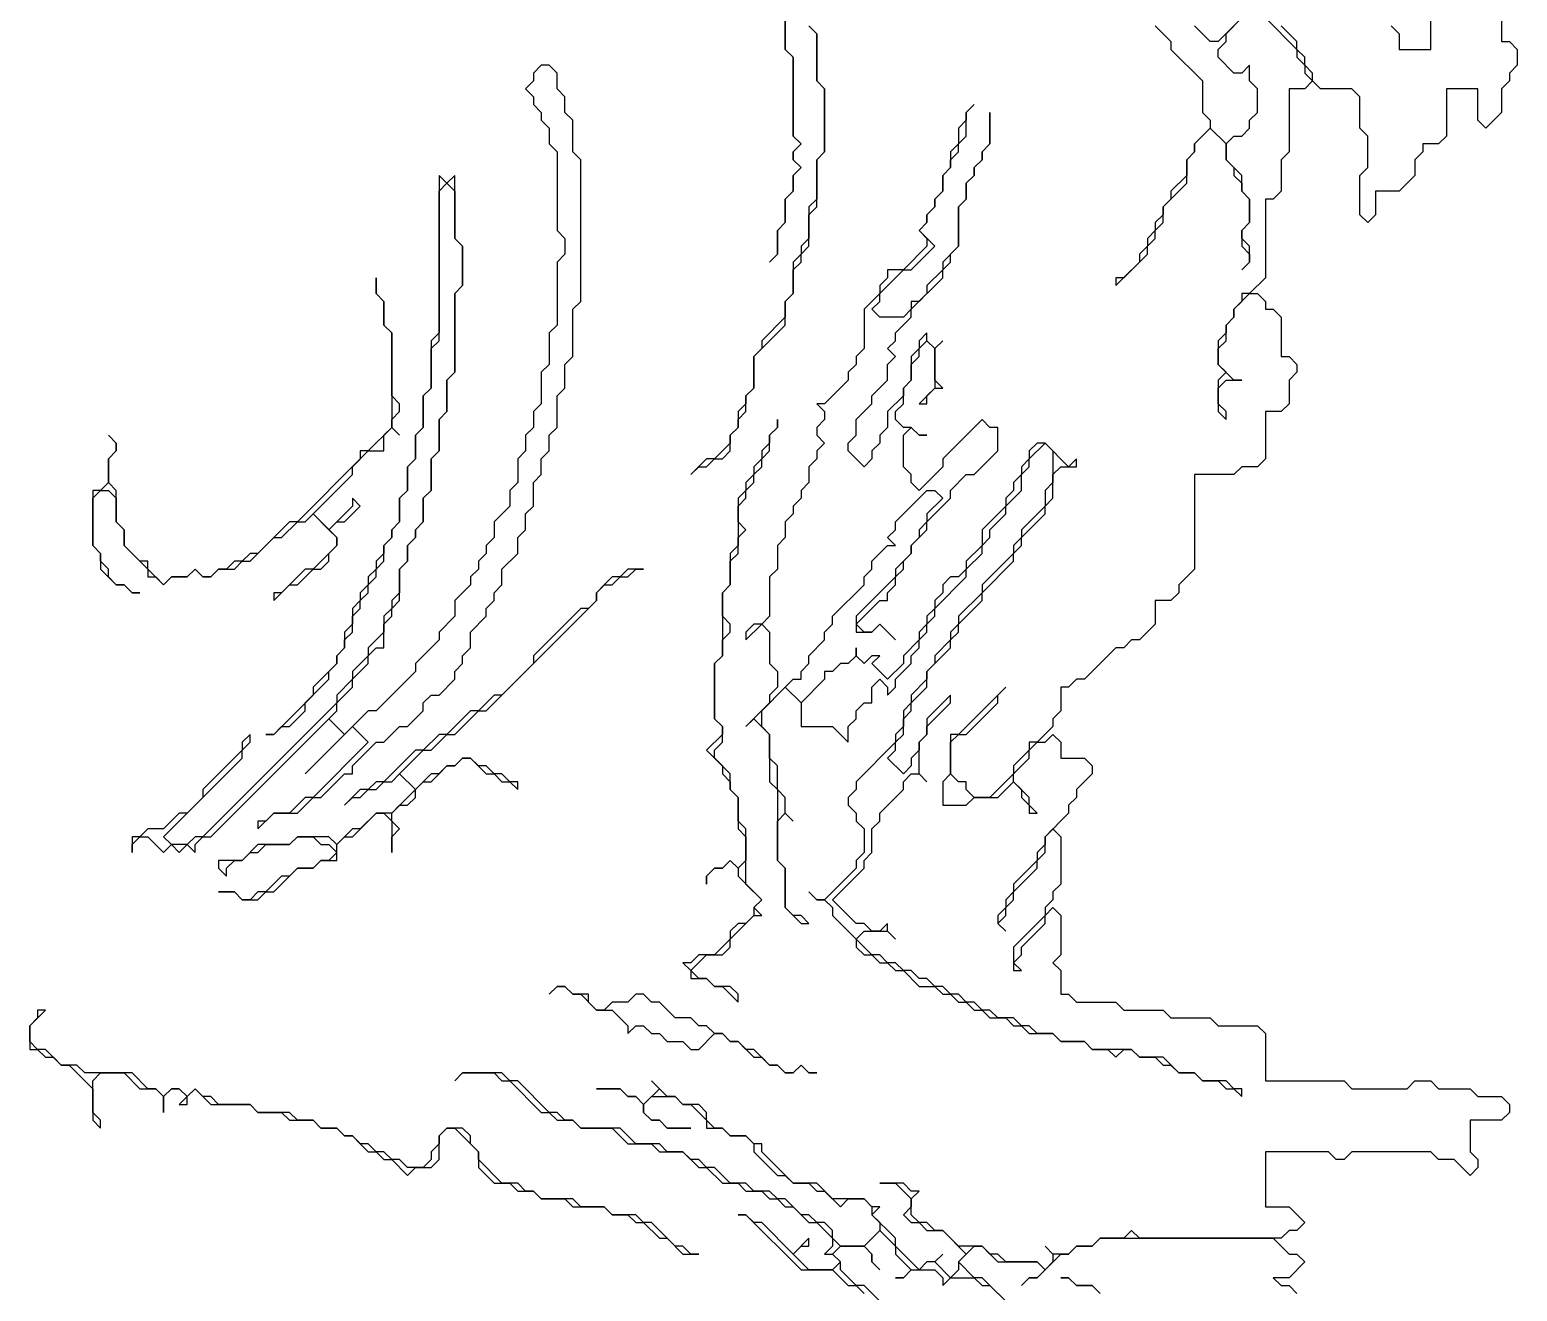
# Model space of a CAD drawing. Header units: metres. Extents: x 0 to 100, y 0 to 141.
# Drawn here: x 62.825 to 67.55, y 88.457 to 92.463 of the extents above; entities that cross this region are included whole.
import ezdxf

# ---------------------------------------------------------------- set-up
doc = ezdxf.new("R2010")
doc.units = ezdxf.units.M

msp = doc.modelspace()

# ---------------------------------------------------------------- linework, layer by layer
for points in [[(67.15, 92.475), (67.175, 92.45), (67.175, 92.4), (67.275, 92.4), (67.275, 92.575)], [(67.5, 92.55), (67.5, 92.425), (67.525, 92.425), (67.55, 92.4), (67.55, 92.35), (67.525, 92.325), (67.525, 92.3), (67.5, 92.275), (67.5, 92.2), (67.45, 92.15), (67.425, 92.175), (67.425, 92.275), (67.325, 92.275), (67.325, 92.125), (67.3, 92.1), (67.25, 92.1), (67.25, 92.075), (67.225, 92.05), (67.225, 92), (67.175, 91.95), (67.1, 91.95), (67.1, 91.875), (67.075, 91.85), (67.05, 91.875), (67.05, 92), (67.075, 92.025), (67.075, 92.125), (67.05, 92.15), (67.05, 92.25), (67.025, 92.275), (66.925, 92.275), (66.9, 92.3), (66.9, 92.325), (66.875, 92.35), (66.875, 92.375), (66.85, 92.4), (66.85, 92.425), (66.8, 92.475)], [(66.75, 92.5), (66.85, 92.4), (66.85, 92.375), (66.875, 92.35), (66.875, 92.325), (66.9, 92.3), (66.875, 92.275), (66.825, 92.275), (66.825, 92.075), (66.8, 92.05), (66.8, 91.95), (66.775, 91.925), (66.75, 91.925), (66.75, 91.675), (66.7, 91.625), (66.675, 91.625), (66.675, 91.6), (66.65, 91.575), (66.65, 91.55), (66.625, 91.525), (66.625, 91.5), (66.6, 91.475), (66.6, 91.4), (66.625, 91.375), (66.6, 91.35), (66.6, 91.25), (66.625, 91.225), (66.625, 91.25), (66.6, 91.275), (66.6, 91.325), (66.625, 91.35), (66.675, 91.35), (66.65, 91.35), (66.6, 91.4), (66.6, 91.45), (66.625, 91.475), (66.625, 91.525), (66.65, 91.55), (66.65, 91.575), (66.7, 91.625), (66.725, 91.625), (66.75, 91.6), (66.75, 91.575), (66.775, 91.575), (66.8, 91.55), (66.8, 91.425), (66.825, 91.425), (66.85, 91.4), (66.85, 91.375), (66.825, 91.35), (66.825, 91.275), (66.8, 91.25), (66.75, 91.25), (66.75, 91.1), (66.725, 91.075), (66.675, 91.075), (66.65, 91.05), (66.525, 91.05), (66.525, 90.75), (66.475, 90.7), (66.475, 90.675), (66.45, 90.65), (66.4, 90.65), (66.4, 90.575), (66.35, 90.525), (66.325, 90.525), (66.3, 90.5), (66.275, 90.5), (66.175, 90.4), (66.15, 90.4), (66.125, 90.375), (66.1, 90.375), (66.1, 90.3), (66.075, 90.275), (66.075, 90.25), (66.025, 90.2), (66, 90.2), (66, 90.175), (65.95, 90.125), (65.95, 90.1), (65.875, 90.025), (65.825, 90.025), (65.8, 90.05), (65.8, 90.075), (65.775, 90.075), (65.75, 90.1), (65.75, 90.2), (65.775, 90.225), (65.8, 90.225), (65.9, 90.325), (65.9, 90.35), (65.925, 90.375), (65.775, 90.225), (65.75, 90.225), (65.75, 90.1), (65.725, 90.075), (65.725, 90), (65.8, 90), (65.825, 90.025), (65.9, 90.025), (65.95, 90.075), (65.975, 90.05), (65.975, 90.025), (66, 90), (66, 89.975), (66.025, 89.975), (66, 90), (66, 90.025), (65.95, 90.075), (65.95, 90.1), (66, 90.15), (66, 90.175), (66.025, 90.2), (66.05, 90.2), (66.075, 90.225), (66.1, 90.2), (66.1, 90.15), (66.175, 90.15), (66.2, 90.125), (66.2, 90.1), (66.15, 90.05), (66.15, 90.025), (66.125, 90), (66.125, 89.975), (66.05, 89.9), (66.05, 89.875), (66.025, 89.85), (66.025, 89.825), (65.95, 89.75), (65.95, 89.725), (65.925, 89.7), (65.925, 89.675), (65.9, 89.65), (65.9, 89.625), (65.925, 89.6), (65.9, 89.625), (65.925, 89.65), (65.925, 89.675), (65.95, 89.7), (65.95, 89.725), (66.025, 89.8), (66.025, 89.825), (66.05, 89.85), (66.05, 89.9), (66.075, 89.925), (66.1, 89.9), (66.1, 89.75), (66.075, 89.725), (66.075, 89.7), (66.05, 89.675), (66.05, 89.65), (65.95, 89.55), (65.95, 89.475), (65.975, 89.475), (65.95, 89.5), (65.975, 89.525), (65.975, 89.55), (66.05, 89.625), (66.05, 89.65), (66.075, 89.675), (66.1, 89.65), (66.1, 89.525), (66.075, 89.5), (66.1, 89.475), (66.1, 89.4), (66.125, 89.4), (66.15, 89.375), (66.275, 89.375), (66.3, 89.35), (66.425, 89.35), (66.45, 89.325), (66.575, 89.325), (66.6, 89.3), (66.725, 89.3), (66.75, 89.275), (66.75, 89.125), (67, 89.125), (67.025, 89.1), (67.2, 89.1), (67.225, 89.125), (67.275, 89.125), (67.3, 89.1), (67.4, 89.1), (67.425, 89.075), (67.5, 89.075), (67.525, 89.05), (67.525, 89.025), (67.5, 89), (67.4, 89), (67.4, 88.9), (67.425, 88.875), (67.425, 88.85), (67.4, 88.825), (67.35, 88.875), (67.3, 88.875), (67.275, 88.9), (67.025, 88.9), (67, 88.875), (66.975, 88.875), (66.95, 88.9), (66.75, 88.9), (66.75, 88.725), (66.825, 88.725), (66.875, 88.675), (66.85, 88.65), (66.825, 88.65), (66.8, 88.625), (66.35, 88.625), (66.325, 88.65), (66.3, 88.625), (66.225, 88.625), (66.2, 88.6), (66.15, 88.6), (66.125, 88.575), (66.075, 88.575), (66.05, 88.6), (66.075, 88.575), (66.075, 88.55), (66.05, 88.525), (66.025, 88.55), (65.925, 88.55), (65.9, 88.575), (65.875, 88.575), (65.85, 88.6), (65.775, 88.6), (65.725, 88.65), (65.7, 88.65), (65.675, 88.675), (65.65, 88.675), (65.625, 88.7), (65.625, 88.75), (65.65, 88.775), (65.625, 88.775), (65.6, 88.8), (65.525, 88.8), (65.575, 88.8), (65.625, 88.75), (65.625, 88.725), (65.6, 88.7), (65.625, 88.675), (65.65, 88.675), (65.675, 88.65), (65.725, 88.65), (65.8, 88.575), (65.775, 88.55), (65.775, 88.525), (65.75, 88.5), (65.7, 88.55), (65.725, 88.575), (65.7, 88.55), (65.675, 88.55), (65.65, 88.525), (65.575, 88.6), (65.575, 88.625), (65.5, 88.7), (65.525, 88.725), (65.5, 88.725), (65.475, 88.75), (65.375, 88.75), (65.325, 88.8), (65.25, 88.8), (65.15, 88.9), (65.15, 88.925), (65.125, 88.925), (65.1, 88.95), (65.05, 88.95), (65.025, 88.975), (65, 88.975), (64.975, 89), (64.975, 89.025), (64.95, 89.05), (64.9, 89.05), (64.875, 89.075), (64.85, 89.075), (64.8, 89.125), (64.825, 89.1), (64.775, 89.05), (64.75, 89.075), (64.725, 89.075), (64.7, 89.1), (64.625, 89.1), (64.7, 89.1), (64.725, 89.075), (64.75, 89.075), (64.775, 89.05), (64.775, 89.025), (64.8, 89), (64.825, 89), (64.85, 88.975), (64.925, 88.975), (64.85, 88.975), (64.825, 89), (64.8, 89), (64.775, 89.025), (64.775, 89.05), (64.8, 89.075), (64.875, 89.075), (64.9, 89.05), (64.925, 89.05), (64.975, 89), (64.975, 88.975), (65.025, 88.975), (65.05, 88.95), (65.1, 88.95), (65.125, 88.925), (65.125, 88.9), (65.2, 88.825), (65.225, 88.825), (65.25, 88.8), (65.3, 88.8), (65.325, 88.775), (65.35, 88.775), (65.4, 88.725), (65.425, 88.75), (65.475, 88.75), (65.5, 88.725), (65.5, 88.7), (65.525, 88.675), (65.525, 88.65), (65.475, 88.6), (65.4, 88.6), (65.375, 88.625), (65.375, 88.65), (65.35, 88.675), (65.325, 88.675), (65.3, 88.7), (65.275, 88.7), (65.225, 88.75), (65.2, 88.75), (65.175, 88.775), (65.125, 88.775), (65.1, 88.8), (65.05, 88.8), (65, 88.85), (64.975, 88.85), (64.95, 88.875), (64.925, 88.875), (64.9, 88.9), (64.85, 88.9), (64.825, 88.925), (64.75, 88.925), (64.7, 88.975), (64.575, 88.975), (64.55, 89), (64.525, 89), (64.5, 89.025), (64.475, 89.025), (64.375, 89.125), (64.35, 89.125), (64.325, 89.15), (64.2, 89.15), (64.175, 89.125), (64.2, 89.15), (64.3, 89.15), (64.325, 89.125), (64.35, 89.125), (64.45, 89.025), (64.475, 89.025), (64.5, 89), (64.55, 89), (64.575, 88.975), (64.675, 88.975), (64.725, 88.925), (64.8, 88.925), (64.825, 88.9), (64.9, 88.9), (64.95, 88.85), (64.975, 88.85), (65.025, 88.8), (65.075, 88.8), (65.1, 88.775), (65.15, 88.775), (65.175, 88.75), (65.2, 88.75), (65.225, 88.725), (65.25, 88.725), (65.3, 88.675), (65.325, 88.675), (65.375, 88.625), (65.375, 88.6), (65.35, 88.575), (65.375, 88.575), (65.4, 88.55), (65.375, 88.525), (65.3, 88.525), (65.25, 88.575), (65.275, 88.6), (65.3, 88.6), (65.3, 88.625), (65.25, 88.575), (65.15, 88.675), (65.125, 88.675), (65.1, 88.7), (65.075, 88.7), (65.1, 88.7), (65.275, 88.525), (65.375, 88.525), (65.425, 88.475), (65.45, 88.475), (65.475, 88.45)], [(65.3, 92.475), (65.325, 92.45), (65.325, 92.3), (65.35, 92.275), (65.35, 92.075), (65.325, 92.05), (65.325, 91.925), (65.3, 91.9), (65.3, 91.8), (65.275, 91.775), (65.275, 91.75), (65.25, 91.725), (65.25, 91.625), (65.225, 91.6), (65.225, 91.55), (65.15, 91.475), (65.15, 91.45), (65.125, 91.425), (65.125, 91.325), (65.1, 91.3), (65.1, 91.275), (65.075, 91.25), (65.075, 91.2), (65.05, 91.175), (65.05, 91.15), (65, 91.1), (64.975, 91.1), (64.925, 91.05), (64.95, 91.075), (64.975, 91.075), (65, 91.1), (65.025, 91.1), (65.05, 91.125), (65.05, 91.175), (65.075, 91.2), (65.075, 91.225), (65.1, 91.25), (65.1, 91.3), (65.125, 91.325), (65.125, 91.425), (65.225, 91.525), (65.225, 91.6), (65.25, 91.625), (65.25, 91.7), (65.275, 91.725), (65.275, 91.75), (65.3, 91.775), (65.3, 91.875), (65.325, 91.9), (65.325, 92.05), (65.35, 92.075), (65.35, 92.275), (65.325, 92.3), (65.325, 92.45), (65.3, 92.475)], [(65.225, 92.5), (65.225, 92.4), (65.25, 92.375), (65.25, 92.125), (65.275, 92.1), (65.25, 92.075), (65.25, 92.05), (65.275, 92.025), (65.25, 92), (65.25, 91.95), (65.225, 91.925), (65.225, 91.85), (65.2, 91.825), (65.2, 91.75), (65.175, 91.725), (65.2, 91.75), (65.2, 91.825), (65.225, 91.85), (65.225, 91.925), (65.25, 91.95), (65.25, 92), (65.275, 92.025), (65.25, 92.05), (65.25, 92.075), (65.275, 92.1), (65.25, 92.125), (65.25, 92.375), (65.225, 92.4), (65.225, 92.5)], [(66.4, 92.475), (66.45, 92.425), (66.45, 92.4), (66.55, 92.3), (66.55, 92.2), (66.575, 92.175), (66.575, 92.15), (66.525, 92.1), (66.525, 92.075), (66.5, 92.05), (66.5, 92), (66.45, 91.95), (66.45, 91.925), (66.425, 91.9), (66.425, 91.875), (66.4, 91.85), (66.4, 91.825), (66.375, 91.8), (66.375, 91.775), (66.35, 91.75), (66.35, 91.725), (66.3, 91.675), (66.275, 91.675), (66.275, 91.65), (66.375, 91.75), (66.375, 91.775), (66.4, 91.8), (66.4, 91.825), (66.425, 91.85), (66.425, 91.9), (66.5, 91.975), (66.5, 92.05), (66.525, 92.075), (66.525, 92.1), (66.575, 92.15), (66.625, 92.1), (66.625, 92.05), (66.65, 92.025), (66.65, 92), (66.675, 91.975), (66.675, 91.95), (66.7, 91.925), (66.7, 91.85), (66.675, 91.825), (66.675, 91.775), (66.7, 91.75), (66.7, 91.725), (66.675, 91.7), (66.7, 91.725), (66.7, 91.775), (66.675, 91.8), (66.675, 91.825), (66.7, 91.85), (66.7, 91.925), (66.675, 91.95), (66.675, 92), (66.625, 92.05), (66.625, 92.1), (66.65, 92.125), (66.675, 92.125), (66.7, 92.15), (66.7, 92.175), (66.725, 92.2), (66.725, 92.275), (66.7, 92.3), (66.7, 92.35), (66.675, 92.325), (66.65, 92.325), (66.6, 92.375), (66.6, 92.4), (66.625, 92.425), (66.625, 92.45), (66.675, 92.5)], [(66.65, 92.475), (66.6, 92.425), (66.575, 92.425), (66.525, 92.475)], [(65.525, 88.425), (65.475, 88.475), (65.45, 88.475), (65.4, 88.525), (65.4, 88.55), (65.375, 88.575), (65.4, 88.6), (65.475, 88.6), (65.5, 88.575), (65.5, 88.55), (65.525, 88.525), (65.5, 88.55), (65.5, 88.575), (65.475, 88.6), (65.525, 88.65), (65.575, 88.6), (65.575, 88.575), (65.625, 88.525), (65.6, 88.5), (65.575, 88.5), (65.6, 88.5), (65.625, 88.525), (65.7, 88.525), (65.725, 88.5), (65.725, 88.475), (65.75, 88.5), (65.825, 88.5), (65.85, 88.475), (65.875, 88.475), (65.925, 88.425)], [(65.9, 88.45), (65.85, 88.5), (65.825, 88.5), (65.775, 88.55), (65.825, 88.6), (65.85, 88.6), (65.9, 88.55), (66.025, 88.55), (66.05, 88.525), (66.025, 88.5), (66, 88.5), (65.975, 88.475), (66, 88.5), (66.025, 88.5), (66.1, 88.575), (66.125, 88.575), (66.15, 88.6), (66.2, 88.6), (66.225, 88.625), (66.775, 88.625), (66.825, 88.575), (66.85, 88.575), (66.875, 88.55), (66.825, 88.5), (66.775, 88.5), (66.8, 88.475), (66.825, 88.475), (66.85, 88.45)], [(66.225, 88.45), (66.2, 88.475), (66.15, 88.475), (66.125, 88.5), (66.1, 88.5), (66.125, 88.5), (66.15, 88.475), (66.2, 88.475), (66.225, 88.45)]]:
    msp.add_lwpolyline(points)
for points in [[(64.45, 92.35), (64.425, 92.325), (64.425, 92.3), (64.4, 92.275), (64.425, 92.25), (64.425, 92.225), (64.45, 92.2), (64.45, 92.175), (64.475, 92.15), (64.475, 92.1), (64.5, 92.075), (64.5, 91.825), (64.525, 91.8), (64.525, 91.75), (64.5, 91.725), (64.5, 91.525), (64.475, 91.5), (64.475, 91.4), (64.45, 91.375), (64.45, 91.275), (64.425, 91.25), (64.425, 91.2), (64.4, 91.175), (64.4, 91.125), (64.375, 91.1), (64.375, 91.025), (64.35, 91), (64.35, 90.95), (64.3, 90.9), (64.3, 90.85), (64.275, 90.825), (64.275, 90.8), (64.25, 90.775), (64.25, 90.75), (64.225, 90.725), (64.225, 90.7), (64.175, 90.65), (64.175, 90.6), (64.125, 90.55), (64.125, 90.525), (64.05, 90.45), (64.05, 90.425), (63.925, 90.3), (63.9, 90.3), (63.825, 90.225), (63.775, 90.275), (63.8, 90.3), (63.8, 90.325), (63.85, 90.375), (63.85, 90.4), (63.9, 90.45), (63.9, 90.475), (63.925, 90.5), (63.95, 90.5), (63.95, 90.575), (63.975, 90.6), (63.975, 90.625), (64, 90.65), (64, 90.75), (64.025, 90.775), (64.025, 90.825), (64.05, 90.85), (64.05, 90.875), (64.075, 90.9), (64.075, 90.975), (64.1, 91), (64.1, 91.1), (64.125, 91.125), (64.125, 91.225), (64.15, 91.25), (64.15, 91.35), (64.175, 91.375), (64.175, 91.625), (64.2, 91.65), (64.2, 91.775), (64.175, 91.8), (64.175, 92), (64.15, 91.975), (64.125, 92), (64.125, 91.5), (64.1, 91.475), (64.1, 91.325), (64.075, 91.3), (64.075, 91.2), (64.05, 91.175), (64.05, 91.1), (64.025, 91.075), (64.025, 91), (64, 90.975), (64, 90.9), (63.975, 90.875), (63.975, 90.85), (63.95, 90.825), (63.95, 90.8), (63.925, 90.775), (63.925, 90.75), (63.9, 90.725), (63.9, 90.7), (63.875, 90.675), (63.875, 90.65), (63.85, 90.625), (63.85, 90.575), (63.825, 90.55), (63.825, 90.5), (63.8, 90.475), (63.8, 90.45), (63.725, 90.375), (63.725, 90.35), (63.6, 90.225), (63.575, 90.225), (63.6, 90.225), (63.625, 90.25), (63.65, 90.25), (63.7, 90.3), (63.7, 90.325), (63.775, 90.4), (63.775, 90.425), (63.8, 90.45), (63.8, 90.475), (63.825, 90.5), (63.825, 90.525), (63.85, 90.55), (63.85, 90.6), (63.875, 90.625), (63.875, 90.65), (63.9, 90.675), (63.9, 90.7), (63.925, 90.725), (63.925, 90.75), (63.95, 90.775), (63.95, 90.825), (63.975, 90.85), (63.975, 90.875), (64, 90.9), (64, 90.975), (64.025, 91), (64.025, 91.075), (64.05, 91.1), (64.05, 91.175), (64.075, 91.2), (64.075, 91.3), (64.1, 91.325), (64.1, 91.45), (64.125, 91.475), (64.125, 91.95), (64.15, 91.975), (64.175, 91.95), (64.175, 91.8), (64.2, 91.775), (64.2, 91.65), (64.175, 91.625), (64.175, 91.375), (64.15, 91.35), (64.15, 91.25), (64.125, 91.225), (64.125, 91.125), (64.1, 91.1), (64.1, 91), (64.075, 90.975), (64.075, 90.9), (64.05, 90.875), (64.05, 90.85), (64.025, 90.825), (64.025, 90.775), (64, 90.75), (64, 90.675), (63.975, 90.65), (63.975, 90.625), (63.95, 90.6), (63.95, 90.55), (63.9, 90.5), (63.9, 90.475), (63.85, 90.425), (63.85, 90.4), (63.8, 90.35), (63.8, 90.325), (63.375, 89.9), (63.35, 89.9), (63.325, 89.875), (63.275, 89.875), (63.25, 89.9), (63.5, 90.15), (63.5, 90.175), (63.525, 90.2), (63.525, 90.225), (63.5, 90.2), (63.5, 90.175), (63.375, 90.05), (63.375, 90.025), (63.325, 89.975), (63.3, 89.975), (63.25, 89.925), (63.2, 89.925), (63.175, 89.9), (63.15, 89.9), (63.15, 89.85), (63.15, 89.875), (63.175, 89.9), (63.2, 89.9), (63.25, 89.85), (63.275, 89.875), (63.3, 89.85), (63.325, 89.875), (63.35, 89.85), (63.35, 89.875), (63.375, 89.9), (63.4, 89.9), (63.775, 90.275), (63.825, 90.225), (63.7, 90.1), (63.85, 90.25), (63.9, 90.2), (63.725, 90.025), (63.7, 90.025), (63.65, 89.975), (63.6, 89.975), (63.575, 89.95), (63.55, 89.95), (63.55, 89.925), (63.6, 89.975), (63.675, 89.975), (63.725, 90.025), (63.75, 90.025), (63.825, 90.1), (63.85, 90.1), (63.85, 90.125), (63.925, 90.2), (63.95, 90.2), (64, 90.25), (64.025, 90.25), (64.075, 90.3), (64.075, 90.325), (64.1, 90.35), (64.125, 90.35), (64.175, 90.4), (64.175, 90.425), (64.2, 90.45), (64.2, 90.475), (64.225, 90.5), (64.225, 90.55), (64.275, 90.6), (64.275, 90.625), (64.3, 90.65), (64.3, 90.675), (64.325, 90.7), (64.325, 90.75), (64.375, 90.8), (64.375, 90.85), (64.4, 90.875), (64.4, 90.925), (64.425, 90.95), (64.425, 91.025), (64.45, 91.05), (64.45, 91.1), (64.475, 91.125), (64.475, 91.175), (64.5, 91.2), (64.5, 91.3), (64.525, 91.325), (64.525, 91.4), (64.55, 91.425), (64.55, 91.575), (64.575, 91.6), (64.575, 92.05), (64.55, 92.075), (64.55, 92.175), (64.525, 92.2), (64.525, 92.25), (64.5, 92.275), (64.5, 92.325), (64.475, 92.35)], [(65.825, 92.225), (65.8, 92.2), (65.8, 92.175), (65.775, 92.15), (65.775, 92.1), (65.75, 92.075), (65.75, 92.025), (65.725, 92), (65.725, 91.95), (65.7, 91.925), (65.7, 91.9), (65.675, 91.875), (65.675, 91.85), (65.65, 91.825), (65.675, 91.8), (65.675, 91.775), (65.6, 91.7), (65.55, 91.7), (65.55, 91.675), (65.525, 91.65), (65.525, 91.625), (65.475, 91.575), (65.475, 91.45), (65.45, 91.425), (65.45, 91.4), (65.425, 91.375), (65.425, 91.35), (65.35, 91.275), (65.325, 91.275), (65.35, 91.25), (65.35, 91.225), (65.325, 91.2), (65.325, 91.175), (65.35, 91.15), (65.325, 91.125), (65.325, 91.1), (65.3, 91.075), (65.3, 91.025), (65.275, 91), (65.275, 90.975), (65.25, 90.95), (65.25, 90.925), (65.225, 90.9), (65.225, 90.85), (65.2, 90.825), (65.2, 90.75), (65.175, 90.725), (65.175, 90.6), (65.15, 90.575), (65.125, 90.575), (65.1, 90.55), (65.1, 90.525), (65.15, 90.575), (65.175, 90.55), (65.175, 90.45), (65.2, 90.425), (65.2, 90.375), (65.175, 90.35), (65.175, 90.325), (65.1, 90.25), (65.125, 90.275), (65.175, 90.225), (65.175, 90.075), (65.2, 90.05), (65.2, 89.825), (65.225, 89.8), (65.225, 89.675), (65.275, 89.625), (65.3, 89.625), (65.275, 89.65), (65.25, 89.65), (65.225, 89.675), (65.225, 89.8), (65.2, 89.825), (65.2, 89.95), (65.225, 89.975), (65.25, 89.95), (65.225, 89.975), (65.225, 90.025), (65.2, 90.05), (65.2, 90.125), (65.175, 90.15), (65.175, 90.225), (65.15, 90.25), (65.15, 90.3), (65.225, 90.375), (65.275, 90.325), (65.275, 90.25), (65.375, 90.25), (65.425, 90.2), (65.425, 90.25), (65.45, 90.275), (65.45, 90.3), (65.475, 90.325), (65.5, 90.325), (65.5, 90.375), (65.525, 90.4), (65.55, 90.375), (65.55, 90.35), (65.575, 90.375), (65.575, 90.4), (65.625, 90.45), (65.625, 90.475), (65.65, 90.5), (65.65, 90.525), (65.675, 90.55), (65.675, 90.575), (65.7, 90.6), (65.7, 90.625), (65.8, 90.725), (65.8, 90.75), (65.85, 90.8), (65.85, 90.825), (65.875, 90.85), (65.875, 90.875), (65.925, 90.925), (65.925, 90.95), (65.975, 91), (65.975, 91.05), (66, 91.075), (66, 91.1), (66.05, 91.15), (66.075, 91.125), (66.075, 91.025), (66.05, 91), (66.05, 90.95), (65.975, 90.875), (65.975, 90.85), (65.95, 90.825), (65.95, 90.8), (65.85, 90.7), (65.85, 90.675), (65.775, 90.6), (65.775, 90.575), (65.75, 90.55), (65.75, 90.525), (65.7, 90.475), (65.7, 90.45), (65.675, 90.425), (65.675, 90.4), (65.625, 90.35), (65.625, 90.325), (65.6, 90.3), (65.6, 90.25), (65.575, 90.225), (65.575, 90.2), (65.45, 90.075), (65.45, 90.05), (65.425, 90.025), (65.425, 90), (65.45, 89.975), (65.45, 89.95), (65.475, 89.925), (65.475, 89.85), (65.45, 89.825), (65.45, 89.8), (65.35, 89.7), (65.325, 89.7), (65.3, 89.725), (65.325, 89.7), (65.35, 89.7), (65.375, 89.675), (65.375, 89.65), (65.45, 89.575), (65.45, 89.55), (65.475, 89.525), (65.5, 89.525), (65.525, 89.5), (65.55, 89.5), (65.575, 89.475), (65.6, 89.475), (65.65, 89.425), (65.7, 89.425), (65.725, 89.4), (65.75, 89.4), (65.775, 89.375), (65.8, 89.375), (65.825, 89.35), (65.85, 89.35), (65.875, 89.325), (65.925, 89.325), (65.95, 89.3), (65.975, 89.3), (66, 89.275), (66.075, 89.275), (66.1, 89.25), (66.175, 89.25), (66.2, 89.225), (66.25, 89.225), (66.275, 89.2), (66.3, 89.225), (66.325, 89.225), (66.35, 89.2), (66.4, 89.2), (66.425, 89.175), (66.45, 89.175), (66.475, 89.15), (66.525, 89.15), (66.55, 89.125), (66.6, 89.125), (66.625, 89.1), (66.65, 89.1), (66.675, 89.075), (66.675, 89.1), (66.65, 89.1), (66.625, 89.125), (66.55, 89.125), (66.525, 89.15), (66.475, 89.15), (66.425, 89.2), (66.35, 89.2), (66.325, 89.225), (66.2, 89.225), (66.175, 89.25), (66.1, 89.25), (66.075, 89.275), (66.025, 89.275), (66, 89.3), (65.975, 89.3), (65.95, 89.325), (65.9, 89.325), (65.875, 89.35), (65.85, 89.35), (65.825, 89.375), (65.8, 89.375), (65.775, 89.4), (65.75, 89.4), (65.725, 89.425), (65.7, 89.425), (65.675, 89.45), (65.65, 89.45), (65.625, 89.475), (65.6, 89.475), (65.575, 89.5), (65.55, 89.5), (65.525, 89.525), (65.5, 89.525), (65.45, 89.575), (65.475, 89.6), (65.55, 89.6), (65.575, 89.575), (65.55, 89.6), (65.55, 89.625), (65.525, 89.6), (65.5, 89.6), (65.475, 89.625), (65.45, 89.625), (65.375, 89.7), (65.475, 89.8), (65.475, 89.825), (65.5, 89.85), (65.5, 89.925), (65.525, 89.95), (65.525, 89.975), (65.6, 90.05), (65.6, 90.075), (65.625, 90.1), (65.65, 90.1), (65.675, 90.075), (65.65, 90.1), (65.65, 90.2), (65.675, 90.225), (65.675, 90.25), (65.75, 90.325), (65.75, 90.35), (65.675, 90.275), (65.675, 90.225), (65.65, 90.2), (65.65, 90.175), (65.625, 90.15), (65.625, 90.125), (65.6, 90.1), (65.55, 90.15), (65.575, 90.175), (65.575, 90.2), (65.6, 90.225), (65.6, 90.275), (65.625, 90.3), (65.625, 90.325), (65.675, 90.375), (65.675, 90.425), (65.75, 90.5), (65.75, 90.525), (65.775, 90.55), (65.775, 90.575), (65.85, 90.65), (65.85, 90.675), (65.95, 90.775), (65.95, 90.8), (65.975, 90.825), (65.975, 90.85), (66.05, 90.925), (66.05, 90.95), (66.075, 90.975), (66.075, 91.05), (66.1, 91.075), (66.15, 91.075), (66.15, 91.1), (66.125, 91.075), (66.05, 91.15), (66.025, 91.15), (66, 91.125), (66, 91.1), (65.975, 91.075), (65.975, 91.05), (65.95, 91.025), (65.95, 91), (65.925, 90.975), (65.925, 90.95), (65.85, 90.875), (65.85, 90.825), (65.8, 90.775), (65.8, 90.75), (65.775, 90.725), (65.75, 90.725), (65.725, 90.7), (65.725, 90.675), (65.7, 90.65), (65.7, 90.625), (65.675, 90.6), (65.675, 90.575), (65.65, 90.55), (65.65, 90.525), (65.6, 90.475), (65.6, 90.45), (65.55, 90.4), (65.5, 90.45), (65.525, 90.475), (65.5, 90.475), (65.475, 90.45), (65.45, 90.475), (65.45, 90.5), (65.45, 90.475), (65.425, 90.45), (65.4, 90.45), (65.375, 90.425), (65.35, 90.425), (65.35, 90.4), (65.275, 90.325), (65.225, 90.375), (65.25, 90.4), (65.275, 90.4), (65.275, 90.425), (65.3, 90.45), (65.3, 90.475), (65.35, 90.525), (65.35, 90.55), (65.375, 90.575), (65.375, 90.6), (65.475, 90.7), (65.475, 90.725), (65.5, 90.75), (65.5, 90.775), (65.55, 90.825), (65.575, 90.825), (65.55, 90.85), (65.575, 90.875), (65.575, 90.9), (65.675, 91), (65.7, 91), (65.725, 90.975), (65.675, 90.925), (65.675, 90.9), (65.65, 90.875), (65.65, 90.85), (65.625, 90.825), (65.625, 90.8), (65.575, 90.75), (65.575, 90.725), (65.45, 90.6), (65.45, 90.55), (65.5, 90.55), (65.525, 90.575), (65.575, 90.525), (65.525, 90.575), (65.5, 90.55), (65.475, 90.55), (65.45, 90.575), (65.525, 90.65), (65.55, 90.65), (65.55, 90.675), (65.575, 90.7), (65.575, 90.725), (65.6, 90.75), (65.6, 90.775), (65.625, 90.8), (65.625, 90.825), (65.675, 90.875), (65.675, 90.9), (65.75, 90.975), (65.75, 91), (65.8, 91.05), (65.825, 91.05), (65.9, 91.125), (65.9, 91.2), (65.875, 91.2), (65.85, 91.225), (65.725, 91.1), (65.725, 91.075), (65.65, 91), (65.625, 91.025), (65.625, 91.05), (65.6, 91.075), (65.6, 91.175), (65.625, 91.2), (65.65, 91.175), (65.675, 91.175), (65.65, 91.175), (65.625, 91.2), (65.6, 91.2), (65.575, 91.225), (65.575, 91.25), (65.6, 91.275), (65.6, 91.325), (65.625, 91.35), (65.625, 91.4), (65.65, 91.425), (65.65, 91.45), (65.675, 91.475), (65.7, 91.45), (65.7, 91.325), (65.65, 91.275), (65.675, 91.275), (65.675, 91.3), (65.7, 91.325), (65.725, 91.325), (65.7, 91.35), (65.7, 91.45), (65.725, 91.475), (65.7, 91.45), (65.675, 91.475), (65.675, 91.5), (65.65, 91.475), (65.65, 91.45), (65.625, 91.425), (65.625, 91.35), (65.6, 91.325), (65.6, 91.3), (65.55, 91.25), (65.55, 91.2), (65.525, 91.175), (65.525, 91.15), (65.5, 91.125), (65.5, 91.1), (65.475, 91.075), (65.425, 91.125), (65.425, 91.15), (65.45, 91.175), (65.45, 91.225), (65.5, 91.275), (65.5, 91.3), (65.55, 91.35), (65.55, 91.4), (65.575, 91.425), (65.55, 91.45), (65.575, 91.475), (65.575, 91.5), (65.625, 91.55), (65.625, 91.575), (65.725, 91.675), (65.725, 91.7), (65.75, 91.725), (65.75, 91.75), (65.775, 91.775), (65.775, 91.9), (65.8, 91.925), (65.8, 91.975), (65.825, 92), (65.825, 92.025), (65.85, 92.05), (65.85, 92.075), (65.875, 92.1), (65.875, 92.2), (65.875, 92.1), (65.85, 92.075), (65.85, 92.05), (65.825, 92.025), (65.825, 92), (65.8, 91.975), (65.8, 91.925), (65.775, 91.9), (65.775, 91.775), (65.725, 91.725), (65.725, 91.7), (65.675, 91.65), (65.675, 91.625), (65.65, 91.6), (65.625, 91.6), (65.625, 91.575), (65.6, 91.55), (65.525, 91.55), (65.5, 91.575), (65.525, 91.6), (65.525, 91.625), (65.6, 91.7), (65.625, 91.7), (65.7, 91.775), (65.65, 91.825), (65.675, 91.85), (65.675, 91.875), (65.7, 91.9), (65.7, 91.925), (65.725, 91.95), (65.725, 92), (65.75, 92.025), (65.75, 92.05), (65.775, 92.075), (65.775, 92.1), (65.8, 92.125), (65.8, 92.2)], [(63.925, 91.675), (63.925, 91.625), (63.95, 91.6), (63.95, 91.525), (63.975, 91.5), (63.975, 91.2), (63.9, 91.125), (63.875, 91.125), (63.875, 91.1), (63.675, 90.9), (63.65, 90.9), (63.55, 90.8), (63.525, 90.8), (63.5, 90.775), (63.475, 90.775), (63.45, 90.75), (63.425, 90.75), (63.4, 90.725), (63.375, 90.725), (63.35, 90.75), (63.325, 90.725), (63.275, 90.725), (63.25, 90.7), (63.2, 90.75), (63.2, 90.775), (63.175, 90.775), (63.125, 90.825), (63.125, 90.875), (63.1, 90.9), (63.1, 91), (63.075, 91.025), (63.075, 91.1), (63.1, 91.125), (63.1, 91.15), (63.075, 91.175), (63.1, 91.15), (63.1, 91.125), (63.075, 91.1), (63.075, 91.025), (63.05, 91), (63.025, 91), (63.025, 90.825), (63.05, 90.8), (63.05, 90.75), (63.1, 90.7), (63.125, 90.7), (63.15, 90.675), (63.175, 90.675), (63.15, 90.675), (63.125, 90.7), (63.1, 90.7), (63.075, 90.725), (63.075, 90.75), (63.05, 90.775), (63.05, 90.8), (63.025, 90.825), (63.025, 90.975), (63.05, 91), (63.075, 91), (63.1, 90.975), (63.1, 90.9), (63.125, 90.875), (63.125, 90.825), (63.2, 90.75), (63.2, 90.725), (63.225, 90.725), (63.25, 90.7), (63.275, 90.725), (63.325, 90.725), (63.35, 90.75), (63.375, 90.725), (63.4, 90.725), (63.425, 90.75), (63.475, 90.75), (63.5, 90.775), (63.525, 90.775), (63.6, 90.85), (63.625, 90.85), (63.675, 90.9), (63.7, 90.9), (63.725, 90.925), (63.8, 90.85), (63.8, 90.825), (63.725, 90.75), (63.7, 90.75), (63.625, 90.675), (63.6, 90.675), (63.6, 90.65), (63.65, 90.7), (63.675, 90.7), (63.725, 90.75), (63.75, 90.75), (63.775, 90.775), (63.775, 90.8), (63.8, 90.825), (63.8, 90.85), (63.775, 90.875), (63.8, 90.9), (63.825, 90.9), (63.875, 90.95), (63.85, 90.975), (63.85, 90.95), (63.775, 90.875), (63.725, 90.925), (63.85, 91.05), (63.85, 91.075), (63.9, 91.125), (63.95, 91.125), (63.95, 91.175), (63.975, 91.2), (64, 91.175), (63.975, 91.2), (63.975, 91.225), (64, 91.25), (64, 91.275), (63.975, 91.3), (63.975, 91.5), (63.95, 91.525), (63.95, 91.6), (63.925, 91.625)], [(65.2, 91.225), (65.2, 91.2), (65.175, 91.175), (65.175, 91.15), (65.15, 91.125), (65.15, 91.1), (65.125, 91.075), (65.125, 91.05), (65.1, 91.025), (65.1, 91), (65.075, 90.975), (65.075, 90.825), (65.05, 90.8), (65.05, 90.7), (65.025, 90.675), (65.025, 90.475), (65, 90.45), (65, 90.275), (65.025, 90.25), (65.025, 90.225), (64.975, 90.175), (65.025, 90.125), (65.025, 90.1), (65.05, 90.075), (65.05, 90.05), (65.075, 90.025), (65.075, 89.925), (65.1, 89.9), (65.1, 89.825), (65.075, 89.8), (65.05, 89.825), (65.025, 89.8), (65, 89.8), (64.975, 89.775), (64.975, 89.75), (64.975, 89.775), (65, 89.8), (65.025, 89.8), (65.05, 89.825), (65.075, 89.8), (65.075, 89.775), (65.15, 89.7), (65.125, 89.675), (65.125, 89.65), (65.1, 89.625), (65.075, 89.625), (65.05, 89.6), (65.05, 89.575), (65, 89.525), (64.95, 89.525), (64.925, 89.5), (64.9, 89.5), (64.925, 89.475), (64.925, 89.45), (64.975, 89.45), (65, 89.425), (65.025, 89.425), (65.075, 89.375), (65.075, 89.4), (65.05, 89.425), (65, 89.425), (64.975, 89.45), (64.95, 89.45), (64.925, 89.475), (64.975, 89.525), (65.025, 89.525), (65.05, 89.55), (65.05, 89.575), (65.125, 89.65), (65.15, 89.65), (65.125, 89.675), (65.15, 89.7), (65.1, 89.75), (65.1, 89.925), (65.075, 89.95), (65.075, 90.025), (65.05, 90.05), (65.05, 90.1), (65, 90.15), (65, 90.175), (65.025, 90.2), (65.025, 90.25), (65, 90.275), (65, 90.45), (65.025, 90.475), (65.025, 90.525), (65.05, 90.55), (65.05, 90.575), (65.025, 90.6), (65.025, 90.675), (65.05, 90.7), (65.05, 90.775), (65.075, 90.8), (65.075, 90.85), (65.1, 90.875), (65.075, 90.9), (65.075, 90.95), (65.1, 90.975), (65.1, 91), (65.125, 91.025), (65.125, 91.05), (65.15, 91.075), (65.15, 91.1), (65.175, 91.125), (65.175, 91.175), (65.2, 91.2)], [(64.725, 90.75), (64.7, 90.725), (64.675, 90.725), (64.625, 90.675), (64.625, 90.65), (64.6, 90.625), (64.575, 90.625), (64.425, 90.475), (64.425, 90.45), (64.325, 90.35), (64.3, 90.35), (64.25, 90.3), (64.225, 90.3), (64.15, 90.225), (64.125, 90.225), (64.075, 90.175), (64.05, 90.175), (63.95, 90.075), (63.925, 90.075), (63.9, 90.05), (63.875, 90.05), (63.825, 90), (63.85, 90.025), (63.875, 90.025), (63.9, 90.05), (63.925, 90.05), (63.95, 90.075), (63.975, 90.075), (64, 90.1), (64.05, 90.05), (63.975, 89.975), (63.925, 89.975), (63.875, 89.925), (63.85, 89.925), (63.8, 89.875), (63.775, 89.9), (63.675, 89.9), (63.65, 89.875), (63.55, 89.875), (63.5, 89.825), (63.425, 89.825), (63.425, 89.8), (63.45, 89.775), (63.45, 89.8), (63.475, 89.825), (63.5, 89.825), (63.525, 89.85), (63.55, 89.85), (63.575, 89.875), (63.65, 89.875), (63.675, 89.9), (63.725, 89.9), (63.75, 89.875), (63.775, 89.875), (63.8, 89.85), (63.775, 89.825), (63.75, 89.825), (63.725, 89.8), (63.675, 89.8), (63.65, 89.775), (63.625, 89.775), (63.575, 89.725), (63.55, 89.725), (63.525, 89.7), (63.5, 89.7), (63.475, 89.725), (63.425, 89.725), (63.475, 89.725), (63.5, 89.7), (63.55, 89.7), (63.575, 89.725), (63.6, 89.725), (63.675, 89.8), (63.725, 89.8), (63.75, 89.825), (63.8, 89.825), (63.8, 89.875), (63.825, 89.9), (63.85, 89.9), (63.925, 89.975), (63.95, 89.975), (63.975, 89.95), (63.975, 89.85), (63.975, 89.9), (64, 89.925), (63.975, 89.95), (63.975, 89.975), (64, 90), (64.025, 90), (64.05, 90.025), (64.05, 90.05), (64.075, 90.075), (64.1, 90.075), (64.15, 90.125), (64.175, 90.125), (64.2, 90.15), (64.225, 90.15), (64.275, 90.1), (64.3, 90.1), (64.325, 90.075), (64.35, 90.075), (64.375, 90.05), (64.375, 90.075), (64.35, 90.075), (64.325, 90.1), (64.3, 90.1), (64.275, 90.125), (64.25, 90.125), (64.225, 90.15), (64.2, 90.15), (64.175, 90.125), (64.15, 90.125), (64.125, 90.1), (64.1, 90.1), (64.05, 90.05), (64, 90.1), (64.075, 90.175), (64.1, 90.175), (64.15, 90.225), (64.175, 90.225), (64.25, 90.3), (64.275, 90.3), (64.625, 90.65), (64.625, 90.675), (64.65, 90.7), (64.675, 90.7), (64.7, 90.725), (64.725, 90.725), (64.75, 90.75), (64.775, 90.75)], [(64.5, 89.425), (64.475, 89.4), (64.5, 89.425), (64.525, 89.425), (64.55, 89.4), (64.575, 89.4), (64.625, 89.35), (64.675, 89.35), (64.725, 89.3), (64.725, 89.275), (64.75, 89.3), (64.775, 89.3), (64.8, 89.275), (64.825, 89.275), (64.85, 89.25), (64.9, 89.25), (64.925, 89.225), (64.95, 89.225), (65, 89.275), (65.025, 89.275), (65.05, 89.25), (65.075, 89.25), (65.125, 89.2), (65.15, 89.2), (65.175, 89.175), (65.2, 89.175), (65.225, 89.15), (65.25, 89.15), (65.275, 89.175), (65.3, 89.15), (65.325, 89.15), (65.3, 89.15), (65.275, 89.175), (65.25, 89.15), (65.225, 89.15), (65.2, 89.175), (65.175, 89.175), (65.125, 89.225), (65.1, 89.225), (65.075, 89.25), (65.05, 89.25), (65.025, 89.275), (65, 89.275), (64.975, 89.3), (64.95, 89.3), (64.925, 89.325), (64.875, 89.325), (64.825, 89.375), (64.8, 89.375), (64.775, 89.4), (64.75, 89.4), (64.725, 89.375), (64.675, 89.375), (64.65, 89.35), (64.625, 89.35), (64.6, 89.375), (64.6, 89.4), (64.55, 89.4), (64.525, 89.425)], [(62.85, 89.35), (62.85, 89.325), (62.825, 89.3), (62.825, 89.225), (62.85, 89.225), (62.875, 89.2), (62.9, 89.2), (62.925, 89.175), (62.95, 89.175), (63.025, 89.1), (63.025, 89), (63.05, 88.975), (63.05, 89), (63.025, 89.025), (63.025, 89.125), (63.05, 89.15), (63.125, 89.15), (63.175, 89.1), (63.225, 89.1), (63.25, 89.075), (63.25, 89.025), (63.25, 89.075), (63.275, 89.1), (63.3, 89.1), (63.325, 89.075), (63.3, 89.05), (63.325, 89.05), (63.325, 89.075), (63.35, 89.1), (63.4, 89.05), (63.525, 89.05), (63.55, 89.025), (63.625, 89.025), (63.65, 89), (63.725, 89), (63.75, 88.975), (63.8, 88.975), (63.825, 88.95), (63.85, 88.95), (63.9, 88.9), (63.925, 88.9), (63.95, 88.875), (63.975, 88.875), (64.025, 88.825), (64.05, 88.85), (64.1, 88.85), (64.125, 88.875), (64.125, 88.95), (64.15, 88.975), (64.175, 88.975), (64.25, 88.9), (64.25, 88.85), (64.3, 88.8), (64.35, 88.8), (64.375, 88.775), (64.425, 88.775), (64.45, 88.75), (64.525, 88.75), (64.55, 88.725), (64.65, 88.725), (64.675, 88.7), (64.725, 88.7), (64.75, 88.675), (64.775, 88.675), (64.825, 88.625), (64.85, 88.625), (64.9, 88.575), (64.95, 88.575), (64.925, 88.575), (64.9, 88.6), (64.875, 88.6), (64.8, 88.675), (64.775, 88.675), (64.75, 88.7), (64.675, 88.7), (64.65, 88.725), (64.575, 88.725), (64.55, 88.75), (64.45, 88.75), (64.425, 88.775), (64.4, 88.775), (64.375, 88.8), (64.325, 88.8), (64.25, 88.875), (64.25, 88.9), (64.225, 88.925), (64.225, 88.95), (64.2, 88.975), (64.15, 88.975), (64.125, 88.95), (64.125, 88.925), (64.1, 88.9), (64.1, 88.875), (64.075, 88.85), (64.025, 88.85), (64, 88.875), (63.975, 88.875), (63.95, 88.9), (63.925, 88.9), (63.9, 88.925), (63.875, 88.925), (63.85, 88.95), (63.825, 88.95), (63.8, 88.975), (63.75, 88.975), (63.725, 89), (63.675, 89), (63.65, 89.025), (63.55, 89.025), (63.525, 89.05), (63.425, 89.05), (63.4, 89.075), (63.375, 89.075), (63.35, 89.1), (63.325, 89.075), (63.3, 89.1), (63.275, 89.1), (63.25, 89.075), (63.225, 89.1), (63.2, 89.1), (63.15, 89.15), (63, 89.15), (62.975, 89.175), (62.925, 89.175), (62.875, 89.225), (62.85, 89.225), (62.825, 89.25), (62.825, 89.3), (62.875, 89.35)]]:
    msp.add_lwpolyline(points, close=True)

doc.saveas('drawing.dxf')
